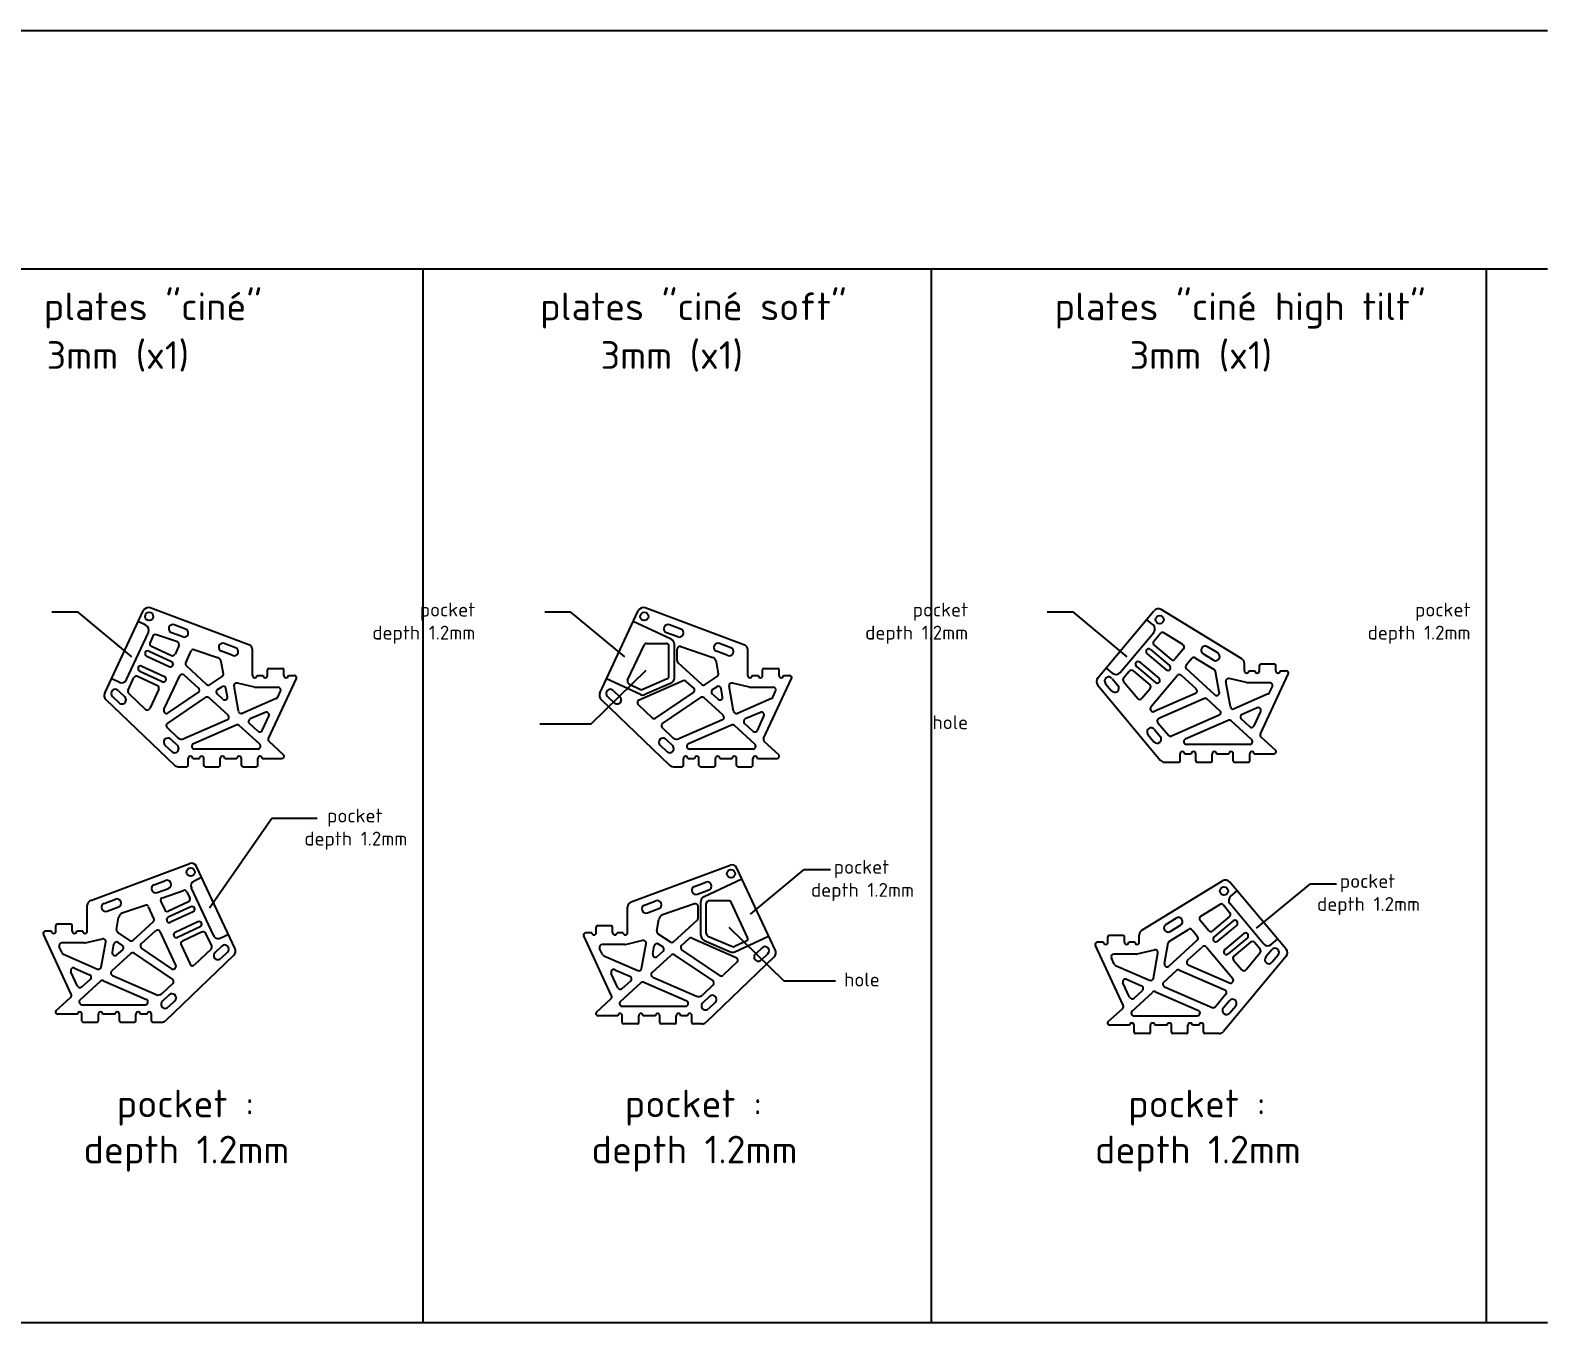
# Model space of a CAD drawing. Header units: millimetres. Extents: x -234 to 1731, y -38 to 429.
# Drawn here: x 1182 to 1731, y -38 to 429 of the extents above; entities that cross this region are included whole.
import ezdxf

# ---------------------------------------------------------------- set-up
doc = ezdxf.new("R2010")
doc.units = ezdxf.units.MM
doc.linetypes.add('JIS_09_08', pattern=[10.75, 8, -0.55, 0.55, -0.55, 0.55, -0.55])
doc.layers.add('Calque1', color=150, linetype='Continuous')
doc.layers.add('Calque1_pocket', color=10, linetype='Continuous')
doc.styles.get("Standard").update_dxf_attribs({"font": 'arial.ttf'})

msp = doc.modelspace()

# ---------------------------------------------------------------- linework, layer by layer
for p, q in [((1199.63, 218.98), (1190.16, 218.98)), ((1219.09, 202.89), (1199.63, 218.98)), ((1377.96, 218.98), (1368.49, 218.98)), ((1397.42, 202.89), (1377.96, 218.98)), ((1559.73, 218.98), (1550.25, 218.98)), ((1579.19, 202.89), (1559.73, 218.98)), ((1247.17, 112.12), (1269.74, 144.48)), ((1269.74, 144.48), (1286.07, 144.48)), ((1442.91, 109.83), (1462.38, 125.92)), ((1462.38, 125.92), (1471.85, 125.92)), ((1626.01, 104.73), (1645.48, 120.81)), ((1645.48, 120.81), (1654.95, 120.81))]:
    msp.add_line(p, q)
for points in [[(1366.71, 178.64), (1385.24, 178.64), (1405.17, 197.99)], [(1473.63, 85.58), (1455.09, 85.58), (1435.17, 104.94)]]:
    msp.add_lwpolyline(points)
at = {"layer": 'Calque1'}
for p, q in [((0, 429.49), (1731.33, 429.49)), ((0, 343.2), (1731.33, 343.2)), ((1324.38, 343.2), (1324.38, -37.97)), ((1508.27, 343.2), (1508.27, -37.97)), ((1709.09, 343.2), (1709.09, -37.97)), ((1261.41, 207.26), (1225.69, 220.56)), ((1440.56, 207.26), (1404.84, 220.56)), ((1620.68, 202.11), (1591.48, 219.97)), ((1209.27, 189.7), (1223.18, 219.53)), ((1238.52, 212.9), (1234.42, 214.43)), ((1388.42, 189.7), (1402.33, 219.53)), ((1417.66, 212.9), (1413.57, 214.43)), ((1568.53, 195.27), (1588.9, 219.55)), ((1226.71, 210.35), (1225.65, 208.08)), ((1235.54, 208.24), (1227.94, 210.87)), ((1237.47, 210.09), (1233.38, 211.61)), ((1416.62, 210.09), (1412.52, 211.61)), ((1591.2, 211.29), (1588.83, 208.46)), ((1599.39, 207.28), (1592.49, 211.5)), ((1224.44, 203.13), (1232.6, 199.32)), ((1225.29, 204.94), (1233.44, 201.14)), ((1226.13, 206.75), (1233.38, 203.37)), ((1236.12, 206.87), (1234.71, 203.86)), ((1238.6, 200.74), (1240.58, 204.99)), ((1241.49, 205.57), (1250.1, 202.58)), ((1255.58, 203.35), (1251.48, 204.87)), ((1256.63, 206.16), (1252.53, 207.69)), ((1262.76, 196.12), (1262.76, 205.37)), ((1398.46, 194.4), (1404.41, 207.15)), ((1405.32, 207.73), (1412.4, 207.73)), ((1413.4, 195.85), (1413.4, 206.73)), ((1416.4, 201.46), (1416.4, 205.63)), ((1417.73, 206.57), (1429.24, 202.58)), ((1434.73, 203.35), (1430.63, 204.87)), ((1435.77, 206.16), (1431.68, 207.69)), ((1441.9, 196.12), (1441.9, 205.37)), ((1586.38, 203.99), (1593.28, 198.21)), ((1587.67, 205.52), (1594.56, 199.74)), ((1588.95, 207.05), (1595.08, 201.91)), ((1599.63, 205.78), (1596.49, 202.04)), ((1610.42, 201.7), (1606.69, 203.98)), ((1611.98, 204.26), (1608.26, 206.54)), ((1221.91, 197.69), (1230.06, 193.89)), ((1222.75, 199.5), (1230.91, 195.7)), ((1246.13, 192.9), (1238.83, 199.58)), ((1252.18, 196.77), (1251.41, 201.04)), ((1268.15, 196.12), (1268.15, 198.12)), ((1268.65, 198.62), (1273.6, 198.62)), ((1274.1, 196.12), (1274.1, 198.12)), ((1425.28, 192.9), (1416.73, 200.73)), ((1431.32, 196.77), (1430.56, 201.04)), ((1447.3, 196.12), (1447.3, 198.12)), ((1447.8, 198.62), (1452.75, 198.62)), ((1453.25, 196.12), (1453.25, 198.12)), ((1577.89, 195.24), (1579.92, 197.66)), ((1581.33, 197.78), (1587.37, 192.72)), ((1582.52, 199.39), (1589.42, 193.61)), ((1583.81, 200.92), (1590.71, 195.14)), ((1602.54, 202.24), (1600.58, 199.91)), ((1610.88, 189.17), (1600.67, 198.53)), ((1610.75, 198.22), (1603.83, 202.45)), ((1621.63, 197.78), (1621.63, 200.4)), ((1623.23, 197.78), (1625.43, 197.78)), ((1627.03, 197.78), (1627.03, 199.78)), ((1627.53, 200.28), (1632.48, 200.28)), ((1632.98, 197.78), (1632.98, 199.78)), ((1634.58, 197.78), (1636.77, 197.78)), ((1217.72, 190.8), (1219.84, 195.34)), ((1221.17, 195.82), (1228.31, 192.5)), ((1230.71, 183.81), (1236.39, 195.99)), ((1243.22, 191.5), (1237.97, 196.3)), ((1247.36, 192.81), (1251.75, 195.77)), ((1257.66, 183.16), (1256.04, 192.23)), ((1263.47, 191.9), (1257.25, 193.38)), ((1264.36, 196.12), (1266.55, 196.12)), ((1268.53, 173.35), (1278.61, 194.99)), ((1275.7, 196.12), (1277.89, 196.12)), ((1398.95, 193.07), (1403.16, 191.1)), ((1418.56, 194.17), (1402.58, 187.21)), ((1412.8, 194.93), (1403.98, 191.09)), ((1422.36, 191.5), (1419.64, 193.99)), ((1426.51, 192.81), (1430.9, 195.77)), ((1436.81, 183.16), (1435.18, 192.23)), ((1442.61, 191.9), (1436.4, 193.38)), ((1443.5, 196.12), (1445.7, 196.12)), ((1447.67, 173.35), (1457.76, 194.99)), ((1454.85, 196.12), (1457.04, 196.12)), ((1568.52, 192.7), (1591.16, 165.5)), ((1571.4, 193.14), (1573.54, 190.57)), ((1573.71, 195.06), (1575.85, 192.49)), ((1577.89, 193.96), (1583.01, 187.8)), ((1597.36, 196.07), (1587.79, 184.66)), ((1604.16, 191.26), (1598.8, 196.17)), ((1612.54, 190.09), (1611.21, 197.54)), ((1616.54, 184.82), (1614.91, 193.89)), ((1622.34, 193.56), (1616.13, 195.04)), ((1622.57, 193.53), (1630.83, 193.53)), ((1627.4, 175), (1637.49, 196.64)), ((1209.7, 187.41), (1234.48, 163.68)), ((1212.03, 188.55), (1214.44, 186.24)), ((1214.1, 190.72), (1216.52, 188.41)), ((1217.94, 189.66), (1223.95, 183.9)), ((1228.8, 191.17), (1225.55, 184.2)), ((1231.96, 178.8), (1245.78, 188.12)), ((1232.17, 182.56), (1243.1, 189.93)), ((1253.91, 181.72), (1247.01, 188.03)), ((1252.01, 187.52), (1249.92, 189.43)), ((1250.04, 191), (1251.6, 192.05)), ((1253.67, 188.43), (1253.14, 191.39)), ((1271.33, 187.78), (1259.04, 182.42)), ((1263.7, 191.87), (1271.95, 191.87)), ((1271.84, 188.27), (1272.86, 190.45)), ((1388.85, 187.41), (1413.63, 163.68)), ((1391.18, 188.55), (1393.59, 186.24)), ((1393.25, 190.72), (1395.66, 188.41)), ((1408.53, 180.68), (1422.25, 189.93)), ((1411.11, 178.8), (1424.92, 188.12)), ((1433.05, 181.72), (1426.16, 188.03)), ((1431.16, 187.52), (1429.07, 189.43)), ((1429.19, 191), (1430.74, 192.05)), ((1432.82, 188.43), (1432.29, 191.39)), ((1450.48, 187.78), (1438.19, 182.42)), ((1442.84, 191.87), (1451.1, 191.87)), ((1450.99, 188.27), (1452, 190.45)), ((1587.49, 191.31), (1584.54, 187.8)), ((1603.89, 189.61), (1588.95, 183.1)), ((1607.12, 187.75), (1590.68, 180.58)), ((1612.78, 183.37), (1608.2, 187.57)), ((1630.21, 189.43), (1617.92, 184.07)), ((1630.72, 189.92), (1631.73, 192.11)), ((1267.34, 182.76), (1261.89, 180.39)), ((1266.24, 176.26), (1268.65, 181.43)), ((1402.29, 185.57), (1407.28, 180.78)), ((1446.49, 182.76), (1441.03, 180.39)), ((1445.39, 176.26), (1447.79, 181.43)), ((1612.51, 181.72), (1595.26, 174.2)), ((1626.22, 184.42), (1620.76, 182.04)), ((1625.11, 177.91), (1627.52, 183.08)), ((1231.83, 177.25), (1235.66, 173.57)), ((1253.63, 180.06), (1237.85, 173.18)), ((1256.87, 178.2), (1241.36, 171.44)), ((1265.33, 171.26), (1257.94, 178.02)), ((1264.66, 175.94), (1261.61, 178.73)), ((1410.98, 177.25), (1414.81, 173.57)), ((1432.78, 180.06), (1416.99, 173.18)), ((1436.02, 178.2), (1420.51, 171.44)), ((1444.47, 171.26), (1437.09, 178.02)), ((1443.8, 175.94), (1440.76, 178.73)), ((1589.04, 176.64), (1591.17, 174.07)), ((1590.31, 179.02), (1594.1, 174.48)), ((1615.74, 179.85), (1600.24, 173.1)), ((1624.2, 172.92), (1616.82, 179.68)), ((1623.53, 177.6), (1620.49, 180.39)), ((1231.07, 170.93), (1233.49, 168.62)), ((1233.15, 173.09), (1235.56, 170.78)), ((1274.08, 167.32), (1268.76, 172.19)), ((1410.22, 170.93), (1412.63, 168.62)), ((1412.3, 173.09), (1414.71, 170.78)), ((1453.23, 167.32), (1447.9, 172.19)), ((1586.73, 174.72), (1588.87, 172.15)), ((1623.53, 171.18), (1600.64, 171.18)), ((1632.96, 168.97), (1627.63, 173.84)), ((1239.49, 163.62), (1239.49, 166.12)), ((1241.09, 166.12), (1243.53, 166.12)), ((1264.65, 169.53), (1241.76, 169.53)), ((1245.13, 163.62), (1245.13, 166.12)), ((1251.08, 163.62), (1251.08, 166.12)), ((1252.68, 166.12), (1257.11, 166.12)), ((1258.71, 163.62), (1258.71, 166.12)), ((1264.66, 163.62), (1264.66, 166.12)), ((1266.26, 166.12), (1273.39, 166.12)), ((1418.64, 163.62), (1418.64, 166.12)), ((1420.24, 166.12), (1422.68, 166.12)), ((1443.8, 169.53), (1420.91, 169.53)), ((1424.28, 163.62), (1424.28, 166.12)), ((1430.23, 163.62), (1430.23, 166.12)), ((1431.83, 166.12), (1436.26, 166.12)), ((1437.86, 163.62), (1437.86, 166.12)), ((1443.81, 163.62), (1443.81, 166.12)), ((1445.41, 166.12), (1452.53, 166.12)), ((1592.7, 164.78), (1597.87, 164.78)), ((1598.37, 165.28), (1598.37, 167.78)), ((1599.97, 167.78), (1602.41, 167.78)), ((1604.01, 165.28), (1604.01, 167.78)), ((1604.51, 164.78), (1609.46, 164.78)), ((1609.96, 165.28), (1609.96, 167.78)), ((1611.56, 167.78), (1615.99, 167.78)), ((1617.59, 165.28), (1617.59, 167.78)), ((1618.09, 164.78), (1623.04, 164.78)), ((1623.54, 165.28), (1623.54, 167.78)), ((1625.14, 167.78), (1632.26, 167.78)), ((1235.86, 163.12), (1238.99, 163.12)), ((1245.63, 163.12), (1250.58, 163.12)), ((1259.21, 163.12), (1264.16, 163.12)), ((1415.01, 163.12), (1418.14, 163.12)), ((1424.78, 163.12), (1429.73, 163.12)), ((1438.36, 163.12), (1443.31, 163.12)), ((1204.28, 114.77), (1240, 128.07)), ((1256.42, 97.21), (1242.51, 127.04)), ((1399.78, 114.2), (1435.5, 127.5)), ((1451.92, 96.64), (1438.01, 126.47)), ((1227.17, 120.41), (1231.27, 121.94)), ((1422.67, 119.85), (1426.77, 121.37)), ((1584.53, 103.95), (1613.73, 121.81)), ((1636.68, 97.11), (1616.3, 121.39)), ((1228.22, 117.6), (1232.31, 119.13)), ((1230.15, 115.75), (1237.75, 118.38)), ((1238.98, 117.86), (1240.04, 115.59)), ((1423.72, 117.03), (1427.82, 118.56)), ((1202.93, 103.64), (1202.93, 112.88)), ((1209.06, 113.67), (1213.16, 115.2)), ((1210.11, 110.86), (1214.2, 112.39)), ((1224.2, 113.08), (1215.59, 110.09)), ((1227.09, 108.25), (1225.11, 112.5)), ((1229.57, 114.38), (1230.98, 111.37)), ((1240.4, 112.45), (1232.24, 108.65)), ((1239.56, 114.26), (1232.31, 110.88)), ((1241.25, 110.64), (1233.09, 106.84)), ((1398.43, 103.07), (1398.43, 112.32)), ((1404.56, 113.1), (1408.66, 114.63)), ((1405.61, 110.29), (1409.71, 111.82)), ((1422.61, 113.52), (1411.09, 109.52)), ((1423.93, 108.41), (1423.93, 112.57)), ((1426.93, 102.8), (1426.93, 113.67)), ((1435.02, 114.67), (1427.93, 114.67)), ((1441.87, 101.34), (1435.93, 114.1)), ((1605.82, 109.11), (1612.72, 113.34)), ((1614.01, 113.13), (1616.38, 110.3)), ((1191.59, 103.64), (1191.59, 105.64)), ((1197.04, 106.14), (1192.09, 106.14)), ((1197.54, 103.64), (1197.54, 105.64)), ((1213.51, 104.29), (1214.28, 108.56)), ((1219.56, 100.41), (1226.86, 107.09)), ((1242.94, 107.01), (1234.78, 103.21)), ((1243.78, 105.2), (1235.62, 101.4)), ((1387.09, 103.07), (1387.09, 105.07)), ((1392.54, 105.57), (1387.59, 105.57)), ((1393.04, 103.07), (1393.04, 105.07)), ((1409.01, 103.72), (1409.78, 107.99)), ((1415.06, 99.84), (1423.61, 107.67)), ((1593.22, 106.1), (1596.95, 108.38)), ((1594.79, 103.54), (1598.52, 105.82)), ((1605.57, 107.62), (1608.72, 103.87)), ((1616.25, 108.89), (1610.13, 103.75)), ((1617.54, 107.36), (1610.64, 101.58)), ((1618.83, 105.83), (1611.93, 100.04)), ((1197.16, 80.86), (1187.07, 102.5)), ((1189.99, 103.64), (1187.8, 103.64)), ((1201.99, 99.39), (1193.74, 99.39)), ((1201.33, 103.64), (1199.14, 103.64)), ((1202.22, 99.41), (1208.44, 100.89)), ((1208.03, 90.67), (1209.65, 99.75)), ((1212.02, 95.95), (1212.55, 98.9)), ((1218.32, 100.32), (1213.94, 103.28)), ((1215.65, 98.51), (1214.09, 99.56)), ((1222.47, 99.01), (1227.72, 103.82)), ((1234.98, 91.32), (1229.3, 103.5)), ((1244.52, 103.34), (1237.38, 100.01)), ((1247.96, 98.31), (1245.85, 102.85)), ((1392.66, 80.29), (1382.58, 101.93)), ((1385.49, 103.07), (1383.3, 103.07)), ((1397.49, 98.82), (1389.24, 98.82)), ((1396.83, 103.07), (1394.64, 103.07)), ((1397.73, 98.85), (1403.94, 100.33)), ((1403.53, 90.11), (1405.15, 99.18)), ((1413.83, 99.75), (1409.44, 102.71)), ((1411.15, 97.94), (1409.6, 98.99)), ((1417.97, 98.44), (1420.7, 100.94)), ((1421.77, 101.12), (1437.76, 94.15)), ((1427.53, 101.88), (1436.35, 98.04)), ((1441.39, 100.01), (1437.17, 98.05)), ((1570.63, 99.62), (1568.44, 99.62)), ((1572.23, 99.62), (1572.23, 101.62)), ((1577.68, 102.12), (1572.73, 102.12)), ((1578.18, 99.62), (1578.18, 101.62)), ((1581.97, 99.62), (1579.78, 99.62)), ((1583.57, 99.62), (1583.57, 102.24)), ((1592.66, 91.92), (1594, 99.38)), ((1594.32, 91.01), (1604.54, 100.36)), ((1594.46, 100.06), (1601.38, 104.29)), ((1602.67, 104.08), (1604.63, 101.74)), ((1621.4, 102.76), (1614.5, 96.98)), ((1622.68, 101.23), (1615.79, 95.45)), ((1623.88, 99.62), (1617.84, 94.56)), ((1627.32, 97.08), (1625.28, 99.5)), ((1193.85, 95.78), (1192.83, 97.96)), ((1194.35, 95.29), (1206.64, 89.93)), ((1211.78, 89.23), (1218.68, 95.54)), ((1213.68, 95.03), (1215.76, 96.94)), ((1233.73, 86.31), (1219.91, 95.63)), ((1233.51, 90.07), (1222.59, 97.44)), ((1255.99, 94.92), (1231.21, 71.19)), ((1236.89, 98.68), (1240.14, 91.71)), ((1247.75, 97.17), (1241.74, 91.41)), ((1251.58, 98.23), (1249.17, 95.92)), ((1253.66, 96.06), (1251.25, 93.75)), ((1389.35, 95.21), (1388.33, 97.4)), ((1389.86, 94.72), (1402.15, 89.36)), ((1407.28, 88.66), (1414.18, 94.97)), ((1407.52, 95.38), (1408.05, 98.34)), ((1409.18, 94.46), (1411.27, 96.37)), ((1429.23, 85.74), (1415.41, 95.06)), ((1431.81, 87.62), (1418.09, 96.88)), ((1451.49, 94.35), (1426.71, 70.62)), ((1447.09, 97.66), (1444.67, 95.35)), ((1449.16, 95.49), (1446.75, 93.18)), ((1577.8, 76.84), (1567.72, 98.48)), ((1574.49, 91.76), (1573.47, 93.94)), ((1582.63, 95.37), (1574.38, 95.37)), ((1582.86, 95.39), (1589.08, 96.87)), ((1588.67, 86.65), (1590.29, 95.73)), ((1601.05, 93.1), (1606.4, 98)), ((1607.85, 97.91), (1617.42, 86.5)), ((1636.69, 94.54), (1614.05, 67.34)), ((1627.32, 95.79), (1622.2, 89.64)), ((1631.5, 96.9), (1629.36, 94.33)), ((1633.8, 94.98), (1631.67, 92.41)), ((1199.45, 83.77), (1197.04, 88.94)), ((1198.35, 90.28), (1203.8, 87.9)), ((1394.95, 83.2), (1392.54, 88.37)), ((1393.85, 89.71), (1399.31, 87.33)), ((1438.05, 92.51), (1433.06, 87.73)), ((1575, 91.27), (1587.29, 85.91)), ((1592.42, 85.21), (1597.01, 89.4)), ((1598.08, 89.58), (1614.52, 82.42)), ((1601.32, 91.44), (1616.25, 84.94)), ((1617.71, 93.15), (1620.66, 89.63)), ((1200.36, 78.78), (1207.74, 85.53)), ((1201.03, 83.45), (1204.08, 86.24)), ((1208.82, 85.71), (1224.33, 78.95)), ((1212.06, 87.57), (1227.84, 80.7)), ((1233.86, 84.76), (1230.02, 81.08)), ((1395.86, 78.21), (1403.25, 84.97)), ((1396.53, 82.89), (1399.58, 85.68)), ((1404.32, 85.14), (1419.83, 78.39)), ((1407.56, 87.01), (1423.34, 80.13)), ((1429.36, 84.19), (1425.53, 80.52)), ((1580.09, 79.75), (1577.68, 84.92)), ((1578.99, 86.26), (1584.44, 83.88)), ((1592.7, 83.55), (1609.94, 76.04)), ((1191.6, 74.83), (1196.93, 79.7)), ((1201.04, 77.04), (1223.93, 77.04)), ((1232.54, 80.61), (1230.13, 78.29)), ((1234.61, 78.44), (1232.2, 76.13)), ((1387.11, 74.26), (1392.43, 79.13)), ((1428.04, 80.04), (1425.63, 77.73)), ((1430.12, 77.87), (1427.7, 75.56)), ((1581, 74.76), (1588.39, 81.51)), ((1581.67, 79.43), (1584.72, 82.22)), ((1589.46, 81.69), (1604.97, 74.93)), ((1614.89, 80.86), (1611.11, 76.32)), ((1616.17, 78.48), (1614.03, 75.91)), ((1199.42, 73.64), (1192.3, 73.64)), ((1201.02, 71.14), (1201.02, 73.64)), ((1206.97, 71.14), (1206.97, 73.64)), ((1213.01, 73.64), (1208.57, 73.64)), ((1214.61, 71.14), (1214.61, 73.64)), ((1220.56, 71.14), (1220.56, 73.64)), ((1224.59, 73.64), (1222.16, 73.64)), ((1226.19, 71.14), (1226.19, 73.64)), ((1394.93, 73.07), (1387.81, 73.07)), ((1396.53, 70.57), (1396.53, 73.07)), ((1396.54, 76.47), (1419.43, 76.47)), ((1402.48, 70.57), (1402.48, 73.07)), ((1408.51, 73.07), (1404.08, 73.07)), ((1410.11, 70.57), (1410.11, 73.07)), ((1416.06, 70.57), (1416.06, 73.07)), ((1420.1, 73.07), (1417.66, 73.07)), ((1421.7, 70.57), (1421.7, 73.07)), ((1572.25, 70.81), (1577.57, 75.68)), ((1581.68, 73.02), (1604.57, 73.02)), ((1618.47, 76.56), (1616.34, 73.99)), ((1206.47, 70.64), (1201.52, 70.64)), ((1220.06, 70.64), (1215.11, 70.64)), ((1229.83, 70.64), (1226.69, 70.64)), ((1401.98, 70.07), (1397.03, 70.07)), ((1415.56, 70.07), (1410.61, 70.07)), ((1425.33, 70.07), (1422.2, 70.07)), ((1580.07, 69.62), (1572.94, 69.62)), ((1581.67, 67.12), (1581.67, 69.62)), ((1587.12, 66.62), (1582.17, 66.62)), ((1587.62, 67.12), (1587.62, 69.62)), ((1593.65, 69.62), (1589.22, 69.62)), ((1595.25, 67.12), (1595.25, 69.62)), ((1600.7, 66.62), (1595.75, 66.62)), ((1601.2, 67.12), (1601.2, 69.62)), ((1605.24, 69.62), (1602.8, 69.62)), ((1606.84, 67.12), (1606.84, 69.62)), ((1612.51, 66.62), (1607.34, 66.62)), ((0, -37.97), (1731.33, -37.97))]:
    msp.add_line(p, q, dxfattribs=at)
for centre in [(1225.34, 217.49), (1404.48, 217.49), (1590.98, 216.33), (1240.35, 125), (1435.85, 124.43), (1614.23, 118.17)]:
    msp.add_circle(centre, 1.5, dxfattribs=at)
for centre, radius, start, end in [((1225, 218.68), 2, 69.5844, 155), ((1404.14, 218.68), 2, 69.5844, 155), ((1590.44, 218.27), 2, 58.5399, 140), ((1233.9, 213.02), 1.5, 69.5844, 249.5844), ((1413.05, 213.02), 1.5, 69.5844, 249.5844), ((1227.61, 209.93), 1, 70.8686, 155.01), ((1237.99, 211.5), 1.5, 249.5844, 69.5844), ((1417.14, 211.5), 1.5, 249.5844, 69.5844), ((1591.96, 210.65), 1, 58.5399, 140.01), ((1224.86, 204.03), 1, 65.01, 245.01), ((1226.55, 207.66), 1, 155.01, 245.01), ((1233.8, 204.28), 1, 245.01, 335.01), ((1235.21, 207.29), 1, 335.01, 70.8686), ((1241.49, 204.57), 1, 90, 155.01), ((1252.01, 206.28), 1.5, 69.5844, 249.5844), ((1256.1, 204.75), 1.5, 249.5844, 69.5844), ((1260.76, 205.37), 2, 0, 70.8686), ((1405.32, 206.73), 1, 90, 155.01), ((1412.4, 206.73), 1, 0, 90), ((1417.4, 205.63), 1, 70.8686, 180), ((1431.15, 206.28), 1.5, 69.5844, 249.5844), ((1435.25, 204.75), 1.5, 249.5844, 69.5844), ((1439.9, 205.37), 2, 0, 70.8686), ((1587.02, 204.76), 1, 50.01, 230.01), ((1589.59, 207.82), 1, 140.01, 230.01), ((1598.87, 206.42), 1, 320.01, 58.5399), ((1607.47, 205.26), 1.5, 58.5399, 238.5399), ((1611.2, 202.98), 1.5, 238.5399, 58.5399), ((1222.33, 198.59), 1, 65.01, 245.01), ((1233.02, 200.23), 1, 245.01, 65.01), ((1239.51, 200.32), 1, 155.01, 227.5325), ((1249.44, 200.69), 2, 10.1486, 70.8686), ((1268.65, 198.12), 0.5, 90, 180), ((1273.6, 198.12), 0.5, 0, 90), ((1417.4, 201.46), 1, 180, 227.5325), ((1428.59, 200.69), 2, 10.1486, 70.8686), ((1447.8, 198.12), 0.5, 90, 180), ((1452.75, 198.12), 0.5, 0, 90), ((1580.69, 197.02), 1, 50.01, 140), ((1583.17, 200.16), 1, 50.01, 230.01), ((1593.92, 198.97), 1, 230.01, 50.01), ((1595.72, 202.68), 1, 230.01, 320.01), ((1601.34, 199.26), 1, 140.01, 227.5325), ((1603.3, 201.6), 1, 58.5399, 140.01), ((1610.23, 197.37), 1, 10.1486, 58.5399), ((1619.63, 200.4), 2, 0, 58.5399), ((1622.43, 197.78), 0.8, 180, 0), ((1626.23, 197.78), 0.8, 180, 0), ((1627.53, 199.78), 0.5, 90, 180), ((1632.48, 199.78), 0.5, 0, 90), ((1633.78, 197.78), 0.8, 180, 0), ((1636.77, 196.98), 0.8, 335, 90), ((1220.75, 194.92), 1, 65.01, 155), ((1227.89, 191.59), 1, 335.01, 65.01), ((1230.49, 194.79), 1, 245.01, 65.01), ((1237.29, 195.57), 1, 47.5325, 155.01), ((1246.8, 193.64), 1, 227.5325, 304.0116), ((1252.15, 191.22), 1, 10.1486, 124.0116), ((1251.19, 196.6), 1, 304.0116, 10.1486), ((1257.02, 192.41), 1, 76.5852, 190.1486), ((1263.56, 196.12), 0.8, 180, 0), ((1267.35, 196.12), 0.8, 180, 0), ((1274.9, 196.12), 0.8, 180, 0), ((1277.89, 195.32), 0.8, 335, 90), ((1399.37, 193.97), 1, 155.01, 245.01), ((1412.4, 195.85), 1, 293.5469, 0), ((1418.96, 193.26), 1, 47.5325, 113.5469), ((1425.95, 193.64), 1, 227.5325, 304.0116), ((1431.3, 191.22), 1, 10.1486, 124.0116), ((1430.34, 196.6), 1, 304.0116, 10.1486), ((1436.17, 192.41), 1, 76.5852, 190.1486), ((1442.7, 196.12), 0.8, 180, 0), ((1446.5, 196.12), 0.8, 180, 0), ((1454.05, 196.12), 0.8, 180, 0), ((1457.04, 195.32), 0.8, 335, 90), ((1570.06, 193.98), 2, 140, 219.7674), ((1572.55, 194.1), 1.5, 39.7674, 219.7674), ((1574.69, 191.53), 1.5, 219.7674, 39.7674), ((1578.66, 194.6), 1, 140, 219.7674), ((1586.73, 191.95), 1, 320.01, 50.01), ((1590.06, 194.37), 1, 230.01, 50.01), ((1598.13, 195.43), 1, 47.5325, 140.01), ((1615.9, 194.06), 1, 76.5852, 190.1486), ((1622.57, 194.53), 1, 256.5852, 270), ((1630.83, 192.53), 1, 335, 90), ((1211.08, 188.85), 2, 155, 226.2419), ((1213.07, 189.63), 1.5, 46.2419, 226.2419), ((1215.48, 187.32), 1.5, 226.2419, 46.2419), ((1218.63, 190.38), 1, 155, 226.2419), ((1242.54, 190.76), 1, 304.0116, 47.5325), ((1246.34, 187.29), 1, 47.5325, 124.0116), ((1250.6, 190.17), 1, 124.0116, 227.5325), ((1252.68, 188.26), 1, 227.5325, 10.1486), ((1263.7, 192.87), 1, 256.5852, 270), ((1270.93, 188.69), 1, 293.5469, 335), ((1271.95, 190.87), 1, 335, 90), ((1390.23, 188.85), 2, 155, 226.2419), ((1392.21, 189.63), 1.5, 46.2419, 226.2419), ((1394.63, 187.32), 1.5, 226.2419, 46.2419), ((1402.98, 186.29), 1, 113.5469, 226.2419), ((1403.58, 192.01), 1, 245.01, 293.5469), ((1421.69, 190.76), 1, 304.0116, 47.5325), ((1425.48, 187.29), 1, 47.5325, 124.0116), ((1429.75, 190.17), 1, 124.0116, 227.5325), ((1431.83, 188.26), 1, 227.5325, 10.1486), ((1442.84, 192.87), 1, 256.5852, 270), ((1450.08, 188.69), 1, 293.5469, 335), ((1451.1, 190.87), 1, 335, 90), ((1583.78, 188.44), 1, 219.7674, 320.01), ((1603.49, 190.52), 1, 293.5469, 47.5325), ((1607.52, 186.83), 1, 47.5325, 113.5469), ((1611.56, 189.91), 1, 227.5325, 10.1486), ((1629.81, 190.35), 1, 293.5469, 335), ((1224.64, 184.62), 1, 226.2419, 335.01), ((1231.62, 183.39), 1, 155.01, 304.0116), ((1253.23, 180.98), 1, 293.5469, 47.5325), ((1258.64, 183.34), 1, 190.1486, 293.5469), ((1267.74, 181.85), 1, 335, 113.5469), ((1432.38, 180.98), 1, 293.5469, 47.5325), ((1437.79, 183.34), 1, 190.1486, 293.5469), ((1446.89, 181.85), 1, 335, 113.5469), ((1588.55, 184.02), 1, 140.01, 293.5469), ((1612.11, 182.63), 1, 293.5469, 47.5325), ((1617.52, 184.99), 1, 190.1486, 293.5469), ((1621.16, 181.12), 1, 113.5469, 227.5325), ((1626.62, 183.5), 1, 335, 113.5469), ((1232.52, 177.97), 1, 124.0116, 226.2419), ((1257.27, 177.28), 1, 47.5325, 113.5469), ((1262.28, 179.47), 1, 113.5469, 227.5325), ((1265.33, 176.68), 1, 227.5325, 335), ((1407.97, 181.51), 1, 226.2419, 304.0116), ((1411.67, 177.97), 1, 124.0116, 226.2419), ((1436.41, 177.28), 1, 47.5325, 113.5469), ((1441.43, 179.47), 1, 113.5469, 227.5325), ((1444.48, 176.68), 1, 227.5325, 335), ((1587.88, 175.68), 1.5, 39.7674, 219.7674), ((1591.08, 179.66), 1, 113.5469, 219.7674), ((1616.14, 178.94), 1, 47.5325, 113.5469), ((1624.21, 178.33), 1, 227.5325, 335), ((1232.11, 172.01), 1.5, 46.2419, 226.2419), ((1234.52, 169.7), 1.5, 226.2419, 46.2419), ((1237.05, 175.02), 2, 226.2419, 293.5469), ((1241.76, 170.53), 1, 113.5469, 270), ((1264.65, 170.53), 1, 270, 47.5325), ((1269.43, 172.93), 1, 155, 227.5325), ((1411.26, 172.01), 1.5, 46.2419, 226.2419), ((1413.67, 169.7), 1.5, 226.2419, 46.2419), ((1416.19, 175.02), 2, 226.2419, 293.5469), ((1420.91, 170.53), 1, 113.5469, 270), ((1443.8, 170.53), 1, 270, 47.5325), ((1448.58, 172.93), 1, 155, 227.5325), ((1590.02, 173.11), 1.5, 219.7674, 39.7674), ((1594.86, 175.12), 1, 219.7674, 293.5469), ((1600.64, 172.18), 1, 113.5469, 270), ((1623.53, 172.18), 1, 270, 47.5325), ((1628.31, 174.58), 1, 155, 227.5325), ((1240.29, 166.12), 0.8, 0, 180), ((1244.33, 166.12), 0.8, 0, 180), ((1251.88, 166.12), 0.8, 0, 180), ((1257.91, 166.12), 0.8, 0, 180), ((1265.46, 166.12), 0.8, 0, 180), ((1273.39, 166.92), 0.8, 270, 29.2621), ((1419.44, 166.12), 0.8, 0, 180), ((1423.48, 166.12), 0.8, 0, 180), ((1431.03, 166.12), 0.8, 0, 180), ((1437.06, 166.12), 0.8, 0, 180), ((1444.61, 166.12), 0.8, 0, 180), ((1452.53, 166.92), 0.8, 270, 29.2621), ((1592.7, 166.78), 2, 219.7674, 270), ((1597.87, 165.28), 0.5, 270, 0), ((1599.17, 167.78), 0.8, 0, 180), ((1603.21, 167.78), 0.8, 0, 180), ((1604.51, 165.28), 0.5, 180, 270), ((1609.46, 165.28), 0.5, 270, 0), ((1610.76, 167.78), 0.8, 0, 180), ((1616.79, 167.78), 0.8, 0, 180), ((1618.09, 165.28), 0.5, 180, 270), ((1623.04, 165.28), 0.5, 270, 0), ((1624.34, 167.78), 0.8, 0, 180), ((1632.26, 168.58), 0.8, 270, 29.2621), ((1235.86, 165.12), 2, 226.2419, 270), ((1238.99, 163.62), 0.5, 270, 0), ((1245.63, 163.62), 0.5, 180, 270), ((1250.58, 163.62), 0.5, 270, 0), ((1259.21, 163.62), 0.5, 180, 270), ((1264.16, 163.62), 0.5, 270, 0), ((1415.01, 165.12), 2, 226.2419, 270), ((1418.14, 163.62), 0.5, 270, 0), ((1424.78, 163.62), 0.5, 180, 270), ((1429.73, 163.62), 0.5, 270, 0), ((1438.36, 163.62), 0.5, 180, 270), ((1443.31, 163.62), 0.5, 270, 0), ((1240.69, 126.19), 2, 25, 110.4156), ((1436.2, 125.63), 2, 25, 110.4156), ((1231.79, 120.53), 1.5, 290.4156, 110.4156), ((1427.29, 119.96), 1.5, 290.4156, 110.4156), ((1614.77, 120.11), 2, 40, 121.4601), ((1213.68, 113.79), 1.5, 290.4156, 110.4156), ((1227.69, 119.01), 1.5, 110.4156, 290.4156), ((1230.48, 114.8), 1, 109.1314, 204.99), ((1238.08, 117.44), 1, 24.99, 109.1314), ((1239.13, 115.17), 1, 294.99, 24.99), ((1423.2, 118.44), 1.5, 110.4156, 290.4156), ((1204.93, 112.88), 2, 109.1314, 180), ((1209.58, 112.27), 1.5, 110.4156, 290.4156), ((1216.25, 108.2), 2, 109.1314, 169.8514), ((1224.2, 112.08), 1, 24.99, 90), ((1231.88, 111.79), 1, 204.99, 294.99), ((1240.82, 111.54), 1, 294.99, 114.99), ((1400.43, 112.32), 2, 109.1314, 180), ((1405.09, 111.7), 1.5, 110.4156, 290.4156), ((1409.18, 113.22), 1.5, 290.4156, 110.4156), ((1422.93, 112.57), 1, 0, 109.1314), ((1427.93, 113.67), 1, 90, 180), ((1435.02, 113.67), 1, 24.99, 90), ((1613.24, 112.48), 1, 39.99, 121.4601), ((1615.61, 109.66), 1, 309.99, 39.99), ((1192.09, 105.64), 0.5, 90, 180), ((1197.04, 105.64), 0.5, 0, 90), ((1226.18, 107.83), 1, 312.4675, 24.99), ((1232.67, 107.74), 1, 114.99, 294.99), ((1243.36, 106.11), 1, 294.99, 114.99), ((1387.59, 105.07), 0.5, 90, 180), ((1392.54, 105.07), 0.5, 0, 90), ((1411.75, 107.64), 2, 109.1314, 169.8514), ((1422.93, 108.41), 1, 312.4675, 0), ((1594, 104.82), 1.5, 121.4601, 301.4601), ((1597.73, 107.1), 1.5, 301.4601, 121.4601), ((1601.9, 103.44), 1, 39.99, 121.4601), ((1606.34, 108.26), 1, 121.4601, 219.99), ((1618.18, 106.59), 1, 309.99, 129.99), ((1187.8, 102.84), 0.8, 90, 205), ((1190.79, 103.64), 0.8, 180, 0), ((1193.74, 98.39), 1, 90, 205), ((1198.34, 103.64), 0.8, 180, 0), ((1202.13, 103.64), 0.8, 180, 0), ((1201.99, 100.39), 1, 270, 283.4148), ((1208.67, 99.92), 1, 349.8514, 103.4148), ((1213.53, 98.73), 1, 55.9884, 169.8514), ((1214.5, 104.11), 1, 169.8514, 235.9884), ((1218.88, 101.15), 1, 235.9884, 312.4675), ((1223.15, 98.27), 1, 132.4675, 235.9884), ((1228.4, 103.08), 1, 24.99, 132.4675), ((1235.2, 102.3), 1, 114.99, 294.99), ((1237.8, 99.1), 1, 114.99, 204.99), ((1244.94, 102.43), 1, 25, 114.99), ((1383.3, 102.27), 0.8, 90, 205), ((1386.29, 103.07), 0.8, 180, 0), ((1389.24, 97.82), 1, 90, 205), ((1393.84, 103.07), 0.8, 180, 0), ((1397.63, 103.07), 0.8, 180, 0), ((1397.49, 99.82), 1, 270, 283.4148), ((1404.17, 99.35), 1, 349.8514, 103.4148), ((1409.04, 98.16), 1, 55.9884, 169.8514), ((1410, 103.54), 1, 169.8514, 235.9884), ((1414.39, 100.58), 1, 235.9884, 312.4675), ((1421.37, 100.2), 1, 66.4531, 132.4675), ((1427.93, 102.8), 1, 180, 246.4531), ((1440.97, 100.92), 1, 294.99, 24.99), ((1568.44, 98.82), 0.8, 90, 205), ((1571.43, 99.62), 0.8, 180, 0), ((1572.73, 101.62), 0.5, 90, 180), ((1577.68, 101.62), 0.5, 0, 90), ((1578.98, 99.62), 0.8, 180, 0), ((1582.77, 99.62), 0.8, 180, 0), ((1585.57, 102.24), 2, 121.4601, 180), ((1594.98, 99.2), 1, 121.4601, 169.8514), ((1603.86, 101.1), 1, 312.4675, 39.99), ((1609.48, 104.52), 1, 219.99, 309.99), ((1611.29, 100.81), 1, 129.99, 309.99), ((1622.04, 102), 1, 309.99, 129.99), ((1624.52, 98.86), 1, 40, 129.99), ((1194.75, 96.2), 1, 205, 246.4531), ((1213, 95.77), 1, 169.8514, 312.4675), ((1215.09, 97.68), 1, 312.4675, 55.9884), ((1219.35, 94.8), 1, 55.9884, 132.4675), ((1247.06, 97.89), 1, 313.7581, 25), ((1250.21, 94.83), 1.5, 133.7581, 313.7581), ((1252.62, 97.14), 1.5, 313.7581, 133.7581), ((1254.6, 96.36), 2, 313.7581, 25), ((1390.26, 95.64), 1, 205, 246.4531), ((1408.51, 95.2), 1, 169.8514, 312.4675), ((1410.59, 97.11), 1, 312.4675, 55.9884), ((1414.85, 94.23), 1, 55.9884, 132.4675), ((1418.65, 97.71), 1, 132.4675, 235.9884), ((1436.75, 98.95), 1, 246.4531, 294.99), ((1437.36, 93.23), 1, 313.7581, 66.4531), ((1445.71, 94.27), 1.5, 133.7581, 313.7581), ((1448.12, 96.58), 1.5, 313.7581, 133.7581), ((1450.11, 95.79), 2, 313.7581, 25), ((1574.38, 94.37), 1, 90, 205), ((1582.63, 96.37), 1, 270, 283.4148), ((1589.31, 95.9), 1, 349.8514, 103.4148), ((1607.08, 97.27), 1, 39.99, 132.4675), ((1615.14, 96.21), 1, 129.99, 309.99), ((1618.48, 93.79), 1, 129.99, 219.99), ((1626.55, 96.43), 1, 320.2326, 40), ((1630.51, 93.37), 1.5, 140.2326, 320.2326), ((1632.65, 95.94), 1.5, 320.2326, 140.2326), ((1635.15, 95.82), 2, 320.2326, 40), ((1197.95, 89.36), 1, 66.4531, 205), ((1203.4, 86.98), 1, 312.4675, 66.4531), ((1207.04, 90.85), 1, 246.4531, 349.8514), ((1212.46, 88.49), 1, 132.4675, 246.4531), ((1234.07, 90.9), 1, 235.9884, 24.99), ((1241.05, 92.13), 1, 204.99, 313.7581), ((1393.45, 88.79), 1, 66.4531, 205), ((1402.55, 90.28), 1, 246.4531, 349.8514), ((1407.96, 87.92), 1, 132.4675, 246.4531), ((1575.4, 92.18), 1, 205, 246.4531), ((1593.65, 91.75), 1, 169.8514, 312.4675), ((1597.68, 88.67), 1, 66.4531, 132.4675), ((1601.72, 92.36), 1, 132.4675, 246.4531), ((1621.43, 90.28), 1, 219.99, 320.2326), ((1200.36, 84.19), 1, 205, 312.4675), ((1208.42, 84.8), 1, 66.4531, 132.4675), ((1233.17, 85.48), 1, 313.7581, 55.9884), ((1395.86, 83.62), 1, 205, 312.4675), ((1398.91, 86.41), 1, 312.4675, 66.4531), ((1403.92, 84.23), 1, 66.4531, 132.4675), ((1428.67, 84.91), 1, 313.7581, 55.9884), ((1432.36, 88.45), 1, 235.9884, 313.7581), ((1578.59, 85.34), 1, 66.4531, 205), ((1584.05, 82.96), 1, 312.4675, 66.4531), ((1587.69, 86.83), 1, 246.4531, 349.8514), ((1593.1, 84.47), 1, 132.4675, 246.4531), ((1614.12, 81.5), 1, 320.2326, 66.4531), ((1616.65, 85.85), 1, 246.4531, 39.99), ((1196.26, 80.44), 1, 312.4675, 25), ((1201.04, 78.04), 1, 132.4675, 270), ((1223.93, 78.04), 1, 270, 66.4531), ((1228.64, 82.53), 2, 246.4531, 313.7581), ((1231.16, 77.21), 1.5, 133.7581, 313.7581), ((1233.58, 79.52), 1.5, 313.7581, 133.7581), ((1391.76, 79.87), 1, 312.4675, 25), ((1396.54, 77.47), 1, 132.4675, 270), ((1419.43, 77.47), 1, 270, 66.4531), ((1424.14, 81.96), 2, 246.4531, 313.7581), ((1426.67, 76.64), 1.5, 133.7581, 313.7581), ((1429.08, 78.95), 1.5, 313.7581, 133.7581), ((1581, 80.17), 1, 205, 312.4675), ((1589.06, 80.78), 1, 66.4531, 132.4675), ((1617.32, 77.52), 1.5, 320.2326, 140.2326), ((1192.3, 74.44), 0.8, 150.7379, 270), ((1200.22, 73.64), 0.8, 0, 180), ((1207.77, 73.64), 0.8, 0, 180), ((1213.81, 73.64), 0.8, 0, 180), ((1221.36, 73.64), 0.8, 0, 180), ((1225.39, 73.64), 0.8, 0, 180), ((1387.81, 73.87), 0.8, 150.7379, 270), ((1395.73, 73.07), 0.8, 0, 180), ((1403.28, 73.07), 0.8, 0, 180), ((1409.31, 73.07), 0.8, 0, 180), ((1416.86, 73.07), 0.8, 0, 180), ((1420.9, 73.07), 0.8, 0, 180), ((1576.9, 76.42), 1, 312.4675, 25), ((1581.68, 74.02), 1, 132.4675, 270), ((1604.57, 74.02), 1, 270, 66.4531), ((1610.34, 76.96), 1, 246.4531, 320.2326), ((1615.18, 74.95), 1.5, 140.2326, 320.2326), ((1201.52, 71.14), 0.5, 180, 270), ((1206.47, 71.14), 0.5, 270, 0), ((1215.11, 71.14), 0.5, 180, 270), ((1220.06, 71.14), 0.5, 270, 0), ((1226.69, 71.14), 0.5, 180, 270), ((1229.83, 72.64), 2, 270, 313.7581), ((1397.03, 70.57), 0.5, 180, 270), ((1401.98, 70.57), 0.5, 270, 0), ((1410.61, 70.57), 0.5, 180, 270), ((1415.56, 70.57), 0.5, 270, 0), ((1422.2, 70.57), 0.5, 180, 270), ((1425.33, 72.07), 2, 270, 313.7581), ((1572.94, 70.42), 0.8, 150.7379, 270), ((1580.87, 69.62), 0.8, 0, 180), ((1582.17, 67.12), 0.5, 180, 270), ((1587.12, 67.12), 0.5, 270, 0), ((1588.42, 69.62), 0.8, 0, 180), ((1594.45, 69.62), 0.8, 0, 180), ((1595.75, 67.12), 0.5, 180, 270), ((1600.7, 67.12), 0.5, 270, 0), ((1602, 69.62), 0.8, 0, 180), ((1606.04, 69.62), 0.8, 0, 180), ((1607.34, 67.12), 0.5, 180, 270), ((1612.51, 68.62), 2, 270, 320.2326)]:
    msp.add_arc(centre, radius, start, end, dxfattribs=at)
at = {"layer": 'Calque1_pocket'}
for p, q in [((1224.08, 214.35), (1221.36, 215.62)), ((1414.25, 209.21), (1400.51, 215.62)), ((1588.55, 214.46), (1586.25, 216.39)), ((1217.09, 194.63), (1225.05, 211.69)), ((1576.69, 197.22), (1588.79, 211.64)), ((1415.4, 195.2), (1415.4, 207.4)), ((1573.87, 196.98), (1571.58, 198.9)), ((1214.43, 193.66), (1211.71, 194.93)), ((1403.06, 189.24), (1390.86, 194.93)), ((1414.2, 193.36), (1404.7, 189.22)), ((1241.61, 121.86), (1244.33, 123.13)), ((1426.09, 116.15), (1439.83, 122.56)), ((1248.6, 102.14), (1240.64, 119.2)), ((1616.66, 116.3), (1618.96, 118.23)), ((1424.93, 102.14), (1424.93, 114.34)), ((1628.51, 99.06), (1616.41, 113.48)), ((1251.25, 101.18), (1253.97, 102.44)), ((1426.14, 100.31), (1435.63, 96.17)), ((1437.28, 96.19), (1449.48, 101.88)), ((1631.33, 98.81), (1633.63, 100.74))]:
    msp.add_line(p, q, dxfattribs=at)
for centre, start, end in [((1223.23, 212.54), 335, 65), ((1587.26, 212.93), 320, 50), ((1413.4, 207.4), 0, 65), ((1215.28, 195.48), 245, 335), ((1413.4, 195.2), 293.5469, 0), ((1575.16, 198.51), 230, 320), ((1403.9, 191.06), 245, 293.5469), ((1242.45, 120.05), 115, 205), ((1426.93, 114.34), 115, 180), ((1617.95, 114.76), 130, 220), ((1250.41, 102.99), 205, 295), ((1426.93, 102.14), 180, 246.4531), ((1630.05, 100.35), 220, 310), ((1436.43, 98), 246.4531, 295)]:
    msp.add_arc(centre, 2, start, end, dxfattribs=at)

# ---------------------------------------------------------------- texts
at = {"linetype": 'JIS_09_08'}
for s, insert, char_height, attachment_point in [('{\\fISOCPEUR|b0|i0|c0|p34;plates "ciné"}', (1187.22, 334.65), 10, 1), ('{\\fISOCPEUR|b0|i0|c0|p34;plates "ciné soft"}', (1366.81, 334.65), 10, 1), ('{\\fISOCPEUR|b0|i0|c0|p34;plates "ciné high tilt"}', (1552.92, 334.65), 10, 1), ('{\\fISOCPEUR|b0|i0|c0|p34;3mm (x1)}', (1188.27, 317.03), 10, 1), ('{\\fISOCPEUR|b0|i0|c0|p34;3mm (x1)}', (1388.7, 317.03), 10, 1), ('{\\fISOCPEUR|b0|i0|c0|p34;3mm (x1)}', (1580.13, 317.03), 10, 1), ('{\\fISOCPEUR|b0|i0|c0|p34;pocket \\Pdepth 1.2mm }', (1343.33, 222.46), 5, 3), ('{\\fISOCPEUR|b0|i0|c0|p34;pocket \\Pdepth 1.2mm }', (1521.66, 222.46), 5, 3), ('{\\fISOCPEUR|b0|i0|c0|p34;pocket \\Pdepth 1.2mm }', (1703.43, 222.46), 5, 3), ('{\\fISOCPEUR|b0|i0|c0|p34;hole}', (1521.66, 181.7), 5, 3), ('\\pi154.37807;{\\fISOCPEUR|b0|i0|c0|p34;pocket \\P\\pi146.12807;depth 1.2mm }', (1135.36, 147.96), 5, 1), ('\\pi154.37807;{\\fISOCPEUR|b0|i0|c0|p34;pocket \\P\\pi146.12807;depth 1.2mm }', (1318.68, 129.4), 5, 1), ('\\pi154.37807;{\\fISOCPEUR|b0|i0|c0|p34;pocket \\P\\pi146.12807;depth 1.2mm }', (1501.78, 124.3), 5, 1), ('\\pi158.12807;{\\fISOCPEUR|b0|i0|c0|p34;hole}', (1318.68, 88.65), 5, 1), ('\\pi140.37807;{\\fISOCPEUR|b0|i0|c0|p34;pocket :\\P\\pi128.37807;depth 1.2mm }', (1073.22, 46.31), 10, 1), ('\\pi140.37807;{\\fISOCPEUR|b0|i0|c0|p34;pocket :\\P\\pi128.37807;depth 1.2mm }', (1257.03, 46.31), 10, 1), ('\\pi140.37807;{\\fISOCPEUR|b0|i0|c0|p34;pocket :\\P\\pi128.37807;depth 1.2mm }', (1439.19, 46.31), 10, 1)]:
    msp.add_mtext_dynamic_manual_height_columns(s, width=327.7561, gutter_width=12.5, heights=[0], dxfattribs=dict(at, insert=insert, char_height=char_height, attachment_point=attachment_point))

doc.saveas('drawing.dxf')
